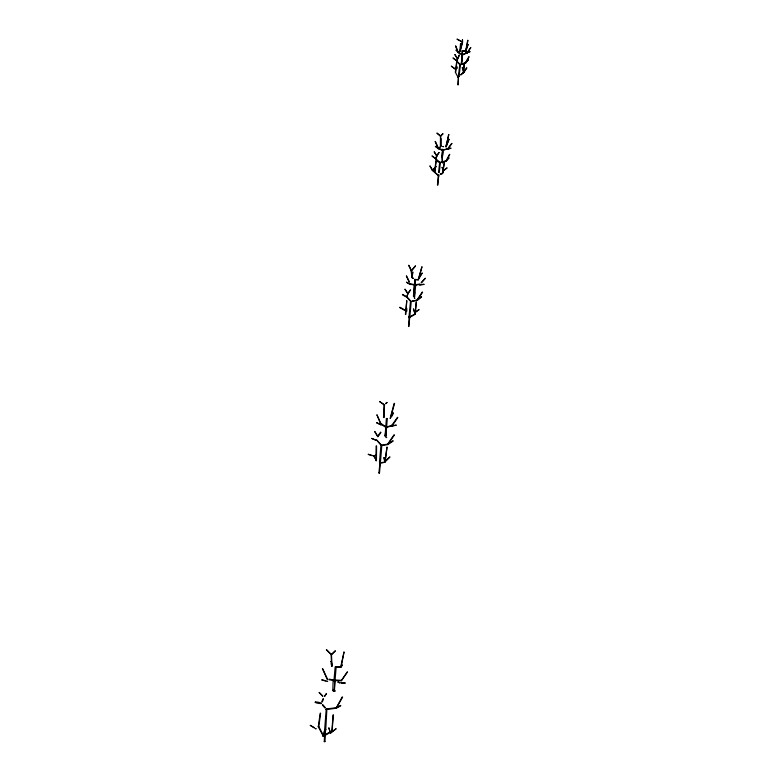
<?xml version="1.0" encoding="UTF-8"?>
<svg xmlns="http://www.w3.org/2000/svg" width="781" height="781" viewBox="0 0 781 781"><rect width="100%" height="100%" fill="white"/><g stroke="black" fill="none" stroke-linecap="round" stroke-linejoin="round"><path stroke-width="1.17" d="M387.269 418.577L385.941 436.169L386.39 426.953L385.092 436.013L386.4 418.518M406.501 308.212L406.618 311.209M399.657 307.558L406.55 311.394L406.696 308.222M376.13 446L376.022 460.722C377.496 462.059 373.035 454.093 373.357 456.26M376.452 460.712L376.569 445.99M387.698 444.506L394.366 435.076M332.062 731.407L331.837 730.948L332.159 731.328M381.47 445.453L381.44 445.326M335.693 666.954L341.082 667.169L344.05 651.881L340.711 667.013M331.984 666.193L331.486 666.213L331.984 666.193L331.495 654.663L326.546 649.646M334.805 680.202L334.502 690.648L333.692 691.39L332.843 690.619L333.126 680.251C334.785 677.498 335.108 682.867 333.126 680.251M342.605 697.208L336.25 708.24L326.37 709.568M383.832 409.693L383.53 417.542L384.086 404.851M383.92 409.664L383.861 417.581L384.506 404.87M456.641 68.464L456.7 66.805M456.953 68.484L456.973 66.746M341.59 680.573L347.457 671.826L341.346 680.427M422.091 272.92L418.167 279.764L421.984 266.702L418.431 279.676L415.17 279.422M327.493 679.128L322.602 668.565M412.671 272.11L411.851 277.528L411.245 270.714L415.316 265.93M412.876 272.11L412.143 277.548L411.294 270.636M407.985 293.588C414.145 285.504 407.545 292.153 407.233 296.204M405.388 314.421L406.764 300.626L405.808 314.548M324.281 741.55L324.837 729.679L325.511 729.639M384.857 462.088L386.966 447.191M385.199 462.137L387.015 447.171M408.678 326.497L409.176 316.471L409.849 316.53L411.226 301.456M408.805 326.546L409.82 316.637L409.049 316.442L410.503 301.349L411.167 301.456L410.552 301.388M324.34 741.491L324.974 741.53L325.56 729.727L325.033 729.913L325.677 729.952L324.662 729.679L326.233 709.041L326.868 709.294L325.736 729.718M380.894 423.634L376.901 414.75L380.591 423.771M325.531 729.659L324.671 729.63L325.726 729.659M379.498 473.013L381.841 445.404M442.495 156.815C443.735 134.654 440.767 169.711 443.071 151.67M460.409 64.745L459.043 76.509L458.418 76.382L459.765 64.677L460.341 64.745M415.267 283.786L415.551 279.588L414.818 279.53L413.637 296.341L414.369 296.409L414.701 292.192M409.849 316.53L409.059 316.403L409.654 316.471M327.415 679.441L327.571 679.04M386.497 427.539L392.189 425.586L391.955 425.079M336.006 728.937L330.607 733.076M333.009 714.937L331.925 731.407M333.419 714.976L332.071 731.016M379.566 462.03L380.347 462.254L379.683 462.049M331.652 666.105L331.115 654.673L335.166 650.827M331.505 654.751L335.342 651.003M334.131 678.748L335.147 667.003M334.19 690.648L336.152 667.052M457.832 84.797L458.515 76.392L458.262 84.826M380.952 445.307L379.468 462.069L380.054 462.206L378.892 472.964L379.439 473.061M413.413 296.282L414.457 284.84L415.16 284.421L415.707 284.967L414.643 296.458C413.129 298.049 413.403 294.613 414.652 296.409M437.448 185.019L438.248 175.715L438.883 175.793L438.19 175.686L438.883 175.832M437.926 185.058L438.678 175.793M462.157 51.273L461.366 63.622L462.616 54.69L458.291 52.278L460.165 50.482L462.42 42.037L457.061 39.079M461.62 63.339L462.508 51.4L465.964 50.706M442.261 150.274L442.954 150.274M461.512 63.3L462.02 54.631L467.155 52.639M415.033 314.118L416.156 302.052M463.279 72.555L464.275 62.87M442.368 151.612L441.968 156.825M414.457 284.84L414.994 285.426L415.697 285.006M385.892 427.246L386.771 427.334M432.323 170.317L434.597 172.337L435.925 160.827M436.188 160.935L434.822 172.367M438.561 172.435L439.674 162.565L440.338 162.633L439.723 162.575M439.264 172.513L440.386 162.643M456.621 62.031L455.362 72.116M455.684 72.223L456.807 62.187M332.843 690.55L333.341 689.877M329.982 732.676L323.383 736.268L318.257 726.75L320.2 713.19M323.607 736.005L318.794 726.496L318.238 726.662L318.785 726.74L320.61 713.258M444.379 161.823L442.329 173.402L440.142 174.085M444.574 161.999L442.602 173.509M468.004 44.332L465.73 50.677L467.721 40.3M467.936 40.358L465.964 50.687L468.19 44.488M406.589 276.035L409.429 281.941M435.124 141.478L438.405 148.79L442.544 150.382M451.301 66.092L455.313 69.265M455.557 46.05L458.056 52.522M411.607 270.822L415.541 266.028M457.256 39.314L462.557 42.067M432.264 170.17L435.974 166.617M440.669 136.197L440.767 145.822L440.826 138.54M440.142 162.477L436.091 159.06L436.921 155.878L434.314 151.875M438.375 148.771L435.359 146.506M440.601 138.432L440.455 145.891L441.226 146.125M456.582 60.957L459.16 55.051M458.281 52.522L458.535 52.034M460.116 50.736L460.507 43.502M462.547 42.359L460.36 50.706L458.515 52.317M443.227 170.6L442.036 167.319M465.73 50.648L462.45 51.185M443.471 170.824L442.222 167.495M449.124 139.36L446.049 146.799L448.89 139.301M466.657 52.874L465.691 51.195M447.64 148.849L451.711 143.45M470.816 47.641L467.302 52.649M446.029 161.013L449.544 154.384M468.454 59.688L465.632 62.978L469.059 56.828M466.794 67.986L464.002 72.282L462.479 67.4M468.258 59.834L465.427 63.027M468.815 56.798L465.408 62.831L460.029 64.54M325.814 709.304L326.438 709.48M462.616 54.826L461.991 54.719M445.756 146.682L448.909 134.498M446.215 146.789L448.636 134.508M392.306 425.479L397.832 417.552M386.156 427.119L392.13 425.362M391.916 425.255L397.49 417.298M390.129 418.489L394.171 403.318M394.581 403.426L390.422 418.372M456.817 61.016L459.423 55.207M406.93 296.126L407.907 293.715M324.369 734.579L325.267 731.426M323.334 734.257L324.242 731.104M459.033 76.538L458.418 76.353L458.974 76.44M422.248 292.045L416.849 300.197L421.359 296.731M418.079 279.559L422.111 273.291M321.792 701.768L323.07 698.741M322.26 701.973L323.539 698.946M454.864 54.524L457.197 58.595M455.03 54.787L457.422 58.438M456.846 61.074L460.214 64.589M467.136 52.952L470.631 47.641M341.482 680.847L333.965 680.524M432.244 156.151L436.052 158.855M438.336 148.585L440.074 147.092M440.738 145.891L441.294 145.871M436.901 155.975L439.117 152.568M442.651 150.391L447.845 148.81M451.945 143.431L447.874 149.034M449.036 157.918L446.263 160.779M446.293 160.984L449.778 154.384M391.144 416.585L393.146 412.885M391.506 416.81L393.507 413.11M336.094 708.24L342.166 696.945M324.447 696.301L326.517 693.43M324.662 696.427L326.438 693.596M331.456 654.849L326.38 649.841M417.161 300.412L422.58 292.25M463.328 72.574L466.667 67.908M387.62 444.243L394.014 434.832M377.613 436.472L380.601 432.147M377.965 436.716L380.952 432.391M341.414 665.968L342.098 664.982M341.756 666.183L342.439 665.197M453.185 58.204L456.836 60.879M464.461 63.036L463.533 72.682L464.002 72.282M465.671 63.017L460.146 64.882M440.425 135.972L442.847 133.776M440.504 145.666L440.445 136.255M425.274 278.339L421.164 282.595M446.078 160.788L448.841 158.104M421.457 282.849L425.323 278.29M435.388 141.498L438.61 148.585L440.269 146.906M384.818 461.669L389.748 456.953M385.043 461.825L389.904 457.11M440.582 136.167L442.954 133.902M432.528 170.287L436.149 166.636M442.934 146.486L443.579 146.535M443.559 146.672L442.944 146.623M385.57 403.582L386.907 402.381M385.707 403.738L387.054 402.527M371.795 438.434L376.774 440.504M451.438 66.375L455.499 69.011M460.653 74.703L463.289 72.545M460.868 74.986L463.494 72.828M432.059 155.966L435.866 159.041M432.528 170.326L438.063 174.934M417.122 300.451L421.603 297.034M446.908 167.915L443.159 170.766L442.3 173.48M443.383 170.805L447.005 168.052M330.431 732.881L336.015 728.751M330.588 733.183L328.83 727.775L330.392 733.027M414.652 312.566L418.889 309.618M414.77 312.722L419.006 309.774M387.659 444.194L392.882 440.738M387.932 444.535L393.155 441.07M408.902 317.389L415.023 313.923M409.107 317.711L415.228 314.255M325.394 734.55L329.689 732.148M324.945 741.657L324.34 741.638M340.623 705.428L336.006 707.918M336.23 708.211L340.77 705.819M322.416 668.682L327.19 679.285M458.271 52.591L455.782 46.001M453.058 57.921L456.631 60.82M376.686 440.103L381.235 445.502M447.728 148.829L446.957 149.21L446.527 148.497M447.796 149.083L447.123 149.376L450.881 148.292M462.372 54.904L467.302 52.952L466.54 52.932M440.269 174.397L442.524 173.587M462.215 51.224L462.742 51.263M469.918 51.624L466.53 52.737L467.233 52.678M469.967 51.771L466.579 52.883L465.554 51.253M380.035 462.557C381.919 463.318 378.707 463.934 380.181 462.586M373.533 455.919L375.954 455.186M373.582 456.124L376.003 455.401M321.313 703.632C312.937 703.232 313.679 700.459 321.421 703.115M447.064 149.171L450.842 148.126M378.961 472.915L379.459 472.954M439.976 162.448L446.127 160.759M440.074 162.77L446.224 161.081M442.563 150.069L447.718 148.79M391.476 425.957L396.113 425.049M391.506 426.172L396.143 425.264M381.372 462.645L383.783 462.176M381.45 462.977L383.861 462.518M412.397 300.929L416.966 300.119M412.466 301.31L415.512 300.763M381.372 445.141L387.766 444.155M381.421 445.57L387.815 444.574M415.072 284.714L420.012 284.03M415.092 285.133L420.032 284.45M419.69 284.811L423.956 284.245M419.7 285.006L423.966 284.44M326.292 708.972L336.113 707.713M409.771 316.549L409.42 316.442M314.567 727.775L310.164 725.305L314.431 728.009M386.429 418.499L387.23 418.587L386.458 418.538M335.635 666.798L341.102 667.023M415.15 279.715L418.255 279.754M384.213 404.841L379.537 401.629M341.307 682.789L345.212 682.926M341.287 683.043L345.124 683.17M333.965 679.929L341.404 680.319M315.339 701.934L315.221 702.441M333.721 690.238L333.438 690.873L334.18 690.609M413.901 296.389L413.735 296.37M329.065 679.158L332.355 679.675M328.986 679.743L332.286 680.261M414.838 279.569L415.472 279.569M410.289 283.815L415.131 284.714M410.181 284.235L415.023 285.133M442.349 156.581L442.436 162.848M321.909 679.792L326.067 680.837M321.811 680.036L326.009 681.091M333.877 689.838L334.502 690.57M368.329 454.22L372.273 455.499M368.261 454.435L372.205 455.704M460.683 43.502L460.292 50.345L460.819 50.589M460.165 50.619L460.731 50.814M338.027 681.959L340.204 682.848M337.929 682.194L339.823 682.936M442.681 150.079L435.466 146.379M319.117 692.61L322.66 696.213M371.639 438.434L376.637 440.494M376.637 422.628L381.128 424.757M376.559 422.824L381.04 424.952M402.566 294.437L406.93 296.858L411.04 301.261M402.4 294.788L406.764 297.2L410.767 301.525M399.833 307.216L406.667 311.014M458.115 52.581L462.215 54.885M406.54 282.175L410.484 284.411M406.462 282.341L410.406 284.587M377.799 436.638L374.636 431.571M413.666 278.417L412.153 277.48M411.919 277.626L412.71 278.143M386.439 427.168L380.894 423.439L380.542 423.917M379.644 401.454L384.35 404.773M442.456 156.639L441.9 156.542L442.407 162.751M458.515 52.112L455.958 50.091L458.408 52.229M437.087 133.112L440.582 136.04M436.979 133.229L440.474 136.167M434.617 172.357L437.838 175.188M439.918 162.731C433.104 160.183 436.364 155.917 438.932 152.568M322.836 696.027L319.292 692.454M442.573 173.294L443.462 170.629M436.657 155.946L434.177 151.963M376.891 440.162L381.548 445.209M456.573 61.103L459.96 64.833M322.817 704.677L325.286 707.625M322.426 705.028L324.906 707.976M405.085 289.214L407.867 293.51M404.929 289.321L407.711 293.617M446.673 148.419L447.152 149.21M406.335 275.986L409.156 282.068M374.821 431.463L377.877 436.54M430.077 165.992L432.508 170.141M429.931 166.08L432.362 170.229M373.796 455.831L376.481 460.526M457.959 77.085L455.343 72.233M415.199 314.05L416.439 301.944M408.844 265.306L411.509 270.724M408.668 265.364L411.343 270.812M386.126 427.549L380.591 423.966L380.952 423.507M413.549 309.003L414.799 312.605M413.364 309.071L414.623 312.673M462.196 67.517L463.719 72.262M384.203 457.568L384.848 460.312M383.783 457.695L384.437 460.448M331.622 662.63L331.866 665.002M331.115 662.649L331.359 665.031M462.557 39.792L462.557 42.203M462.411 39.782L462.411 42.203M385.228 436.032L385.97 436.032L385.228 435.993M386.117 437.497L386.702 437.526L386.126 437.448M334.571 690.98L335.264 691.009L334.571 690.951M330.998 661.429L331.495 661.448L330.998 661.409M322.865 735.936C324.232 737.703 323.851 734.16 322.865 735.936M457.793 76.968L458.437 77.036L457.793 76.968M408.6 317.506L409.4 317.594L408.609 317.467M327.171 681.286L327.678 681.364L327.18 681.237M437.594 175.022L438.297 175.139L437.604 174.954M315.612 728.702L316.188 728.81L315.612 728.673M414.447 298.137L414.975 298.186L414.457 298.117"/></g></svg>
